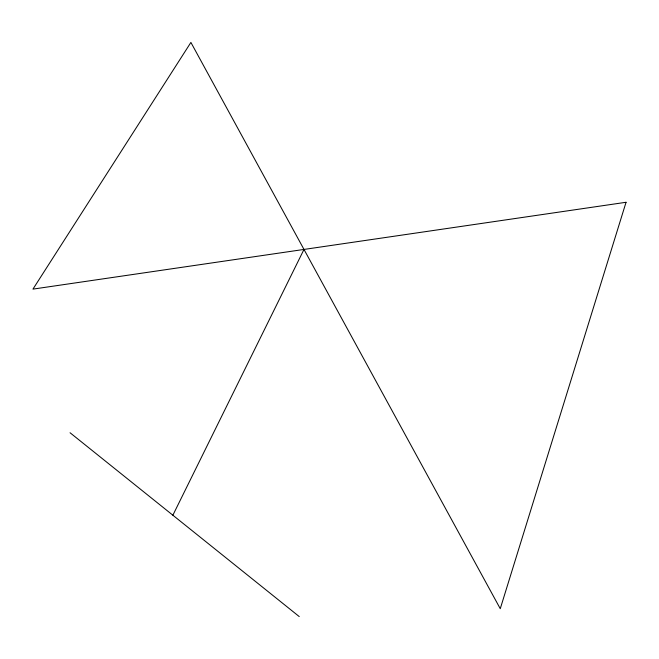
<?xml version="1.0" encoding="UTF-8"?>
<svg xmlns="http://www.w3.org/2000/svg" width="659" height="659" viewBox="0 0 659 659"><rect width="100%" height="100%" fill="white"/><g stroke="black" fill="none" stroke-linecap="round" stroke-linejoin="round"><path stroke-width="0.99" d="M172.872 515.214L303.988 249.431M70.06 432.749L299.244 616.577M626.05 202.28L500.263 608.702L190.896 42.423L32.95 289.12L626.05 202.28"/></g></svg>
